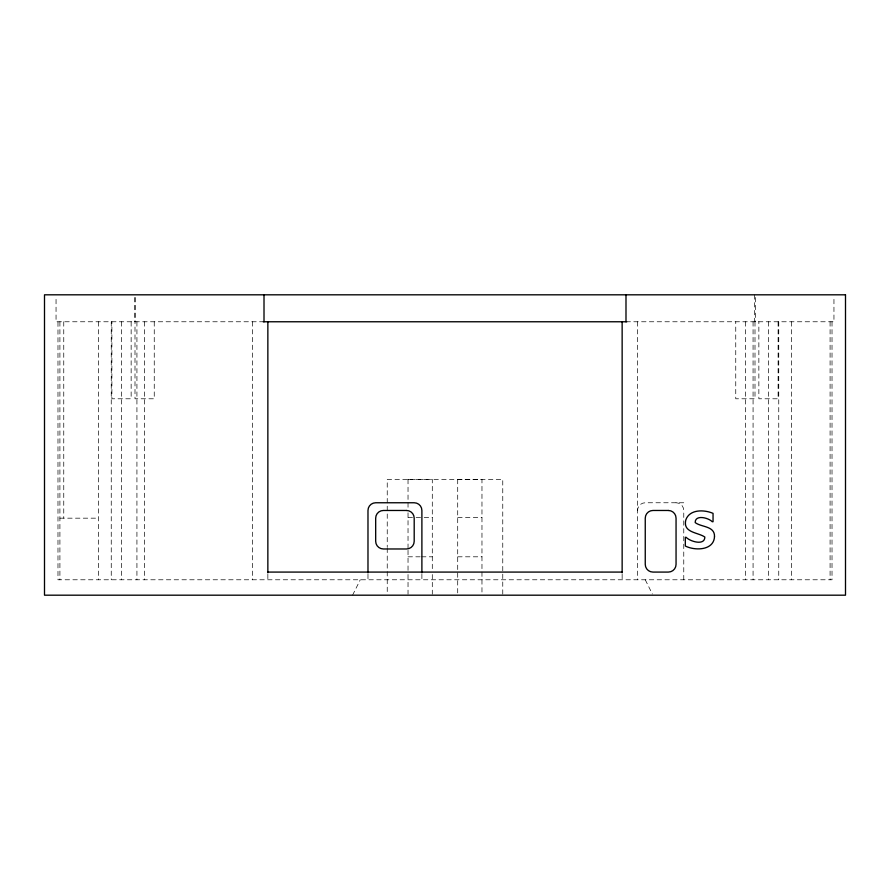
<?xml version="1.0" encoding="UTF-8"?>
<svg xmlns="http://www.w3.org/2000/svg" width="890" height="890" viewBox="0 0 890 890"><rect width="100%" height="100%" fill="white"/><g stroke="black" fill="none" stroke-linecap="round" stroke-linejoin="round"><path stroke-width="0.67" stroke-dasharray="4.45 3.34" d="M352.574 595.188L360.283 579.779M408.032 479.488L432.295 479.41L432.295 570.98M457.705 479.488L481.968 479.41L481.968 594.253M264.007 321.768L56.048 321.768L56.048 297.505M625.993 321.768L833.952 321.768L833.952 297.505M683.765 502.761L645.25 502.761A7.699 7.699 0 0 0 637.552 510.471M408.032 517.535L414.773 517.535M416.12 517.535L422.861 517.535M424.207 517.535L432.295 517.535M457.705 517.535L481.968 517.535M59.908 518.169L98.412 518.169M408.032 556.806L420.158 556.806M421.504 556.806L432.295 556.806M457.705 556.806L481.968 556.806M645.25 579.779L652.359 593.997M832.017 321.768L832.017 579.779L57.983 579.779L57.983 321.768M830.092 321.768L830.092 579.779M791.588 321.768L791.588 579.779M778.75 321.768L778.75 579.779M778.105 321.768L778.105 398.787L758.859 398.787L758.859 321.768M768.482 321.768L768.482 579.779M755.399 297.505L755.399 321.768M754.998 321.768L754.998 398.787L735.752 398.787L735.752 321.768M754.553 294.812L754.553 321.768M753.073 321.768L753.073 579.779M745.375 321.768L745.375 579.779M683.765 579.779L683.765 510.471A7.699 7.699 0 0 0 676.055 502.761M637.552 321.768L637.552 579.779M622.143 574.239L622.143 579.779M502.761 594.186L502.761 479.41L387.239 479.41L387.239 547.35M457.705 479.41L457.705 594.253M432.295 574.528L432.295 594.253M421.893 574.239L421.893 579.779M408.032 479.41L408.032 508.635M408.032 512.796L408.032 548.196M408.032 550.32L408.032 572.192M408.032 574.528L408.032 594.253M387.239 548.173L387.239 570.746M387.239 571.558L387.239 594.186M367.982 574.239L367.982 579.779M267.857 574.239L267.857 579.779M252.448 321.768L252.448 579.779M154.248 321.768L154.248 398.787L135.002 398.787L135.002 321.768M144.625 321.768L144.625 579.779M136.927 321.768L136.927 579.779M135.447 297.505L135.447 321.768M134.601 297.505L134.601 321.768M131.142 321.768L131.142 398.787L111.895 398.787L111.895 321.768M121.518 321.768L121.518 579.779M111.25 321.768L111.25 579.779M98.412 321.768L98.412 579.779M63.757 321.768L63.757 518.169M59.908 321.768L59.908 579.779"/><path stroke-width="1.33" d="M263.206 321.768L626.794 321.768M267.857 572.081L622.143 572.081M625.993 294.812L625.993 321.768M622.143 321.768L622.143 572.848M421.893 572.848L421.893 510.471A7.699 7.699 0 0 0 414.195 502.761L375.68 502.761A7.699 7.699 0 0 0 367.982 510.471L367.982 572.848M267.857 321.768L267.857 572.848M264.007 294.812L264.007 321.768M714.503 536.748C713.669 550.699 694.845 550.854 685.311 546.015L685.311 537.315L686.145 537.315C690.117 541.532 704.824 545.982 704.835 537.048C697.938 532.209 682.641 532.876 685.801 519.96C689.572 509.058 704.224 509.547 713.046 513.363L713.046 521.718L712.234 521.718C708.451 517.735 695.068 514.342 695.179 522.564C701.209 527.336 715.015 525.756 714.503 536.748M845.5 294.812L44.5 294.812L44.5 595.188L845.5 595.188L845.5 294.812M406.485 510.471L383.39 510.471A7.699 7.699 0 0 0 375.68 518.169L375.68 541.276A7.699 7.699 0 0 0 383.39 548.974L406.485 548.974A7.699 7.699 0 0 0 414.195 541.276L414.195 518.169A7.699 7.699 0 0 0 406.485 510.471M668.357 510.471L652.948 510.471A7.699 7.699 0 0 0 645.25 518.169L645.25 564.382A7.699 7.699 0 0 0 652.948 572.081L668.357 572.081A7.699 7.699 0 0 0 676.055 564.382L676.055 518.169A7.699 7.699 0 0 0 668.357 510.471"/></g></svg>
